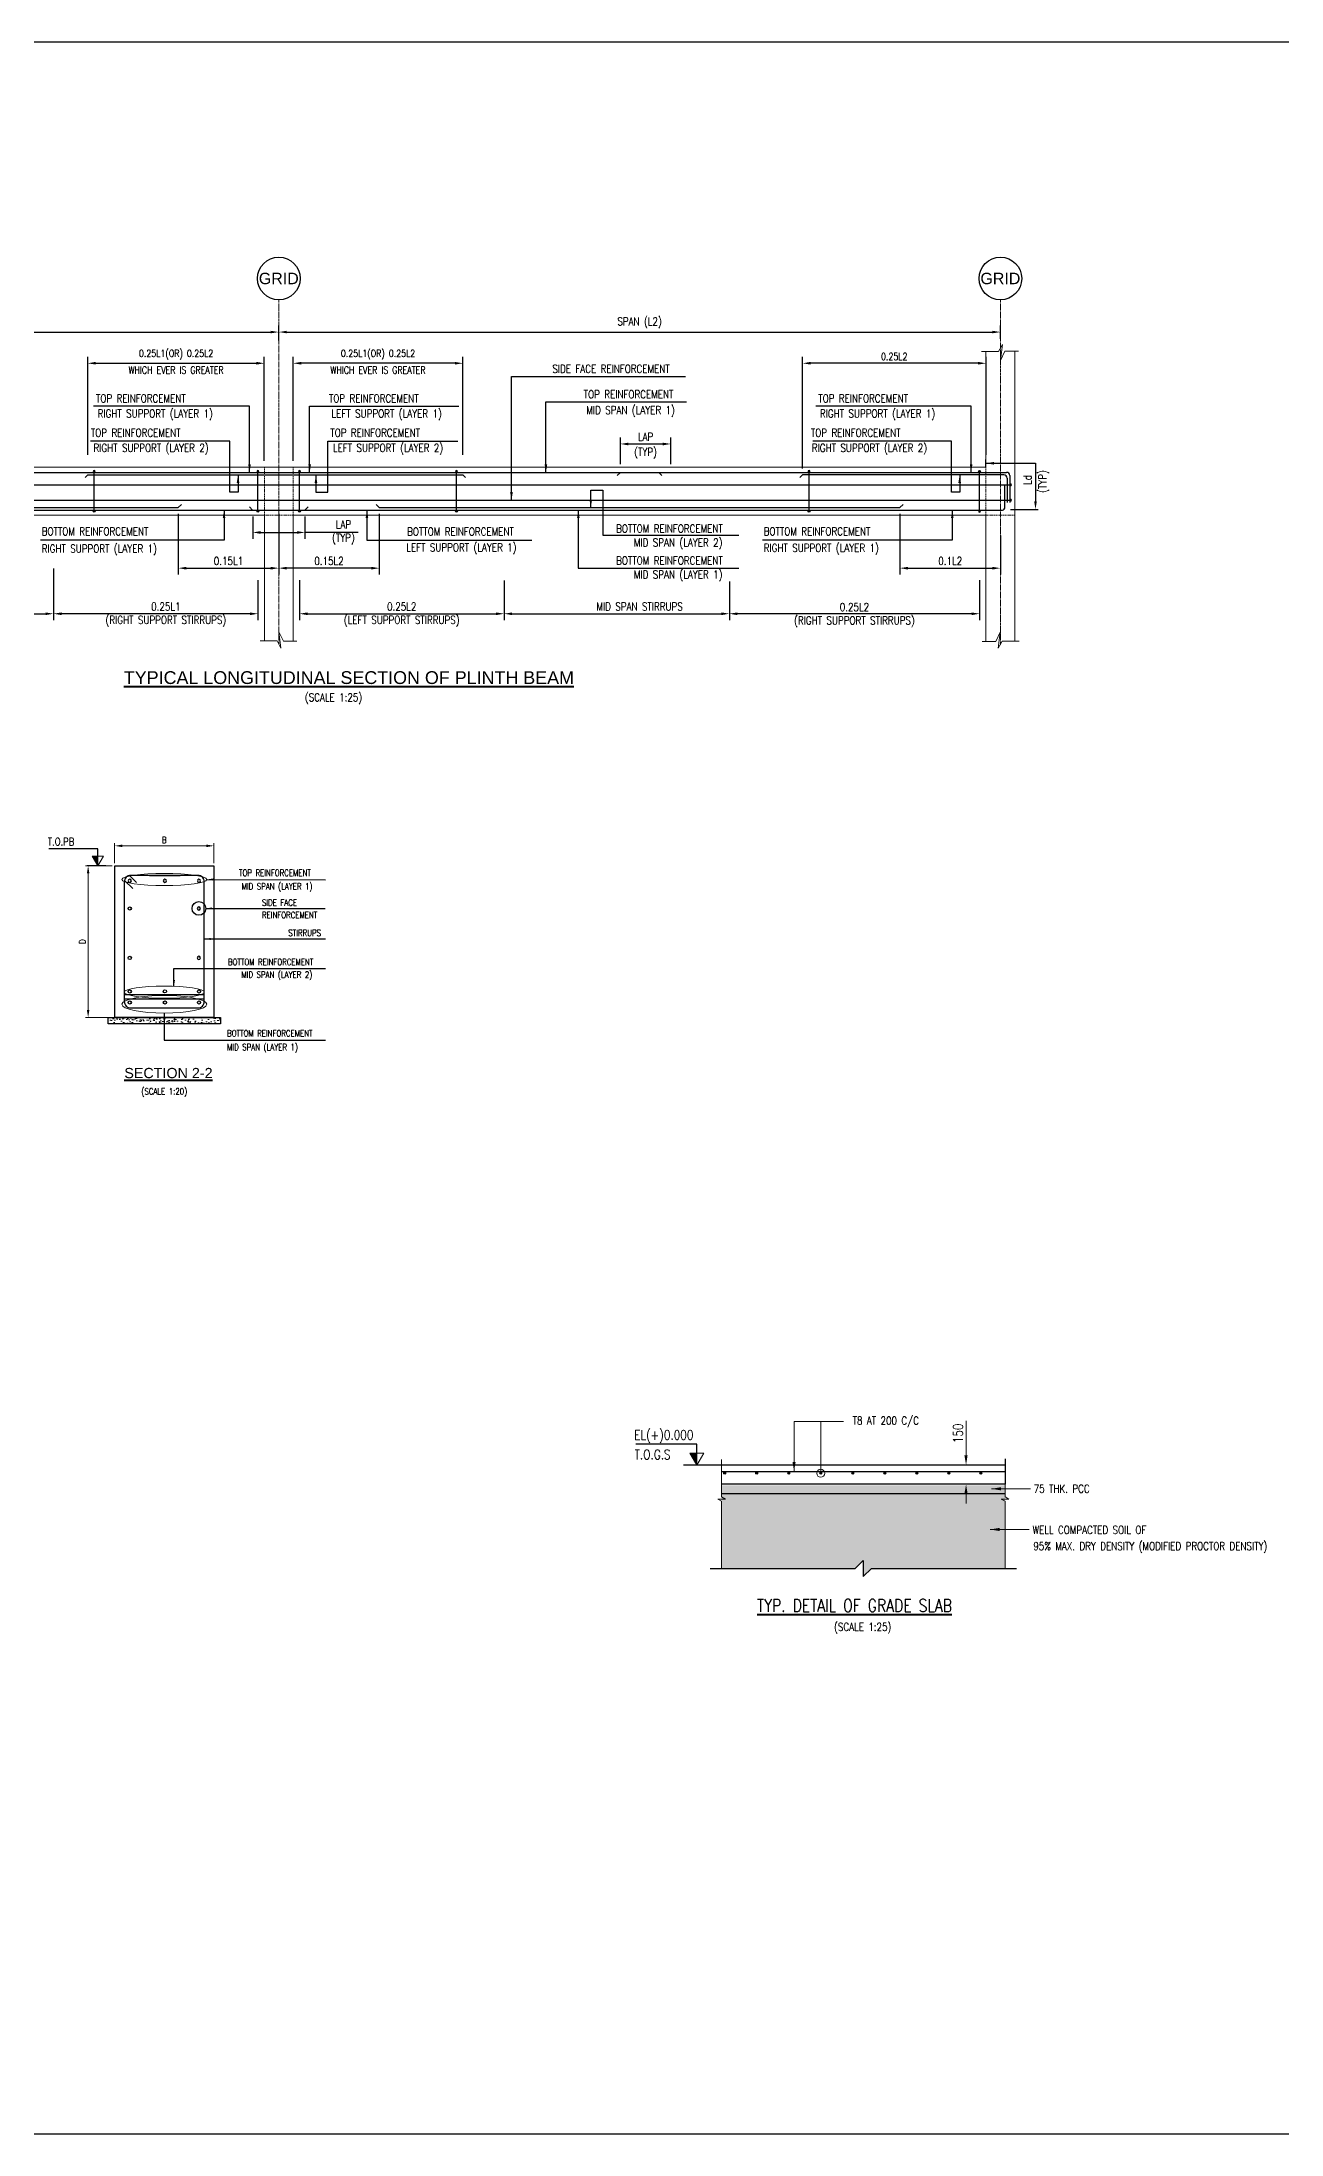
# Model space of a CAD drawing. Header units: millimetres. Extents: x -569190 to 711171, y 227905 to 729063.
# Drawn here: x 77985 to 87665, y 308772 to 325115 of the extents above; entities that cross this region are included whole.
import ezdxf
from ezdxf.enums import TextEntityAlignment as Align

# ---------------------------------------------------------------- set-up
doc = ezdxf.new("R2010")
doc.units = ezdxf.units.MM
doc.header["$LTSCALE"] = 15
doc.linetypes.add('CENTER', pattern=[2, 1.25, -0.25, 0.25, -0.25])
doc.linetypes.add('HIDDEN', pattern=[0.375, 0.25, -0.125])
for name, color, linetype in [('2C', 1, 'Continuous'), ('Beam', 1, 'Continuous'), ('HATCH', 8, 'Continuous'), ('S-ANNO-HATS', 252, 'Continuous'), ('S-ANNO-TEXT-T250', 3, 'Continuous'), ('S-REIN-CON4', 4, 'Continuous'), ('SS-ANNO-DIMS', 1, 'Continuous'), ('STSE-LSSL-LINE-CONT-N', 1, 'Continuous')]:
    doc.layers.add(name, color=color, linetype=linetype)
for name, color, linetype, lineweight in [('4C', 2, 'Continuous', 0), ('A_HATCH', 8, 'Continuous', 15), ('S-ANNO-LEAD', 1, 'Continuous', 20), ('S-Anno-Text', 3, 'Continuous', 30), ('S-ANNO-TEXT-T300', 3, 'Continuous', 30), ('S-ANNO-TEXT-T400', 4, 'Continuous', 40), ('S-Elev-04CL', 4, 'Continuous', 30), ('S-GRID', 8, 'CENTER', 9), ('S-GRID-DIMS-400', 1, 'Continuous', 9), ('S-PLAN-CON2', 1, 'Continuous', 20), ('S-SLAB-HID1', 8, 'HIDDEN', 9), ('S_DIM', 1, 'Continuous', 20), ('S_OUTER THIN LINES', 5, 'Continuous', 13), ('S_SOLID HATCH', 253, 'Continuous', 15)]:
    doc.layers.add(name, color=color, linetype=linetype, lineweight=lineweight)
doc.styles.add('ARIAL', font='arial.ttf')
doc.styles.add('Romans', font='romans.shx', dxfattribs={"width": 0.8})
doc.styles.add('ROMANS-TITLE', font='ROMANS.shx', dxfattribs={"width": 0.8})
doc.styles.add('T250-SCALE1', font='romans.shx', dxfattribs={"width": 0.8})
doc.dimstyles.new('Addhar_75', dxfattribs={"dimscale": 75, "dimtxt": 2.5, "dimasz": 3, "dimexe": 3, "dimexo": 3, "dimgap": 1, "dimtad": 1, "dimdec": 0, "dimzin": 1, "dimdsep": 46, "dimtxsty": 'Romans', "dimcen": -3, "dimdle": 1, "dimclrd": 8, "dimclre": 8, "dimclrt": 3, "dimadec": 0, "dimazin": 0, "dimtfac": 1, "dimtdec": 0, "dimtofl": 0, "dimtmove": 0, "dimatfit": 3, "dimfxl": 1, "dimtvp": 2, "dimtolj": 1, "dimtzin": 0, "dimarcsym": 0})
doc.dimstyles.new('LEADER-SCALE1', dxfattribs={"dimtxt": 3, "dimasz": 2, "dimexe": 1, "dimexo": 1, "dimgap": 1, "dimtad": 1, "dimdec": 0, "dimzin": 1, "dimdsep": 46, "dimtxsty": 'T250-SCALE1', "dimcen": -3, "dimdle": 1, "dimclrt": 3, "dimadec": 0, "dimazin": 0, "dimtfac": 1, "dimtdec": 0, "dimtofl": 0, "dimtmove": 0, "dimatfit": 3, "dimfxl": 1, "dimtvp": 2, "dimtolj": 1, "dimtzin": 0, "dimarcsym": 0})
doc.dimstyles.new('MRF_150', dxfattribs={"dimscale": 150, "dimtxt": 3, "dimasz": 3, "dimexe": 1, "dimexo": 1, "dimgap": 1, "dimtad": 1, "dimdec": 0, "dimzin": 1, "dimdsep": 46, "dimtxsty": 'Romans', "dimcen": -3, "dimdle": 1, "dimclrd": 256, "dimclre": 256, "dimclrt": 3, "dimadec": 0, "dimazin": 0, "dimtfac": 1, "dimtdec": 0, "dimtofl": 0, "dimtmove": 0, "dimatfit": 3, "dimfxl": 1, "dimtvp": 2, "dimtolj": 1, "dimtzin": 0, "dimlwd": -1, "dimlwe": -1, "dimarcsym": 0})
doc.dimstyles.new('MRF_50', dxfattribs={"dimscale": 50, "dimtxt": 3, "dimasz": 3, "dimexe": 1, "dimexo": 1, "dimgap": 1, "dimtad": 1, "dimdec": 0, "dimzin": 1, "dimdsep": 46, "dimtxsty": 'Romans', "dimcen": -3, "dimdle": 1, "dimclrd": 256, "dimclre": 256, "dimclrt": 3, "dimadec": 0, "dimazin": 0, "dimtfac": 1, "dimtdec": 0, "dimtofl": 0, "dimtmove": 0, "dimatfit": 3, "dimfxl": 1, "dimtvp": 2, "dimtolj": 1, "dimtzin": 0, "dimlwd": -1, "dimlwe": -1, "dimarcsym": 0})

# ---------------------------------------------------------------- blocks, each defined once
blk = doc.blocks.new('*D127')
at = {"layer": 'SS-ANNO-DIMS', "color": 1, "lineweight": -2, "transparency": 16777216}
for p, q in [((78344, 321889), (78344, 322654)), ((79723, 321842), (79723, 322654))]:
    blk.add_line(p, q, dxfattribs=at)
at = {"layer": 'SS-ANNO-DIMS', "lineweight": -2, "transparency": 16777216}
blk.add_line((78406, 322604), (79661, 322604), dxfattribs=at)
at = {"layer": 'SS-ANNO-DIMS', "transparency": 16777216}
for points in [[(78406, 322615), (78406, 322594), (78344, 322604)], [(79661, 322615), (79661, 322594), (79723, 322604)]]:
    blk.add_solid(points, dxfattribs=at)
at = {"layer": 'SS-ANNO-DIMS', "color": 3, "transparency": 16777216, "char_height": 62.5, "attachment_point": 5, "style": 'Romans'}
for s, insert in [('\\A1;{\\H0.9x;0.25L1(OR) 0.25L2', (79034, 322672)), ('\\A1;{\\H0.9x;WHICH EVER IS GREATER}}', (79034, 322551))]:
    blk.add_mtext(s, dxfattribs=dict(at, insert=insert))
blk = doc.blocks.new('A$C6B4B2352')
at = {"layer": 'S-ANNO-HATS'}
h = blk.add_hatch(color=6, dxfattribs=at)
h.dxf.hatch_style = 1
edge = h.paths.add_edge_path()
edge.add_arc((-7.5, 0), 7.5, 0, 360)
at = {"layer": 'S-REIN-CON4'}
blk.add_circle((-7.5, 0), 7.5, dxfattribs=at)
blk = doc.blocks.new('*D128')
at = {"layer": 'SS-ANNO-DIMS', "color": 1, "lineweight": -2, "transparency": 16777216}
for p, q in [((74557, 322781), (74557, 322898)), ((79836, 322793), (79836, 322898))]:
    blk.add_line(p, q, dxfattribs=at)
at = {"layer": 'SS-ANNO-DIMS', "lineweight": -2, "transparency": 16777216}
blk.add_line((74619, 322848), (79773, 322848), dxfattribs=at)
at = {"layer": 'SS-ANNO-DIMS', "transparency": 16777216}
for points in [[(74619, 322858), (74619, 322838), (74557, 322848)], [(79773, 322858), (79773, 322838), (79836, 322848)]]:
    blk.add_solid(points, dxfattribs=at)
at = {"layer": 'SS-ANNO-DIMS', "color": 3, "transparency": 16777216, "insert": (77196, 322921), "char_height": 62.5, "attachment_point": 5, "style": 'Romans'}
blk.add_mtext('\\A1;SPAN (L1)', dxfattribs=at)
blk = doc.blocks.new('*D129')
at = {"layer": 'SS-ANNO-DIMS', "color": 1, "lineweight": -2, "transparency": 16777216}
for p, q in [((79836, 322781), (79836, 322898)), ((85472, 322795), (85472, 322898))]:
    blk.add_line(p, q, dxfattribs=at)
at = {"layer": 'SS-ANNO-DIMS', "lineweight": -2, "transparency": 16777216}
blk.add_line((79898, 322848), (85410, 322848), dxfattribs=at)
at = {"layer": 'SS-ANNO-DIMS', "transparency": 16777216}
for points in [[(79898, 322858), (79898, 322838), (79836, 322848)], [(85410, 322858), (85410, 322838), (85472, 322848)]]:
    blk.add_solid(points, dxfattribs=at)
at = {"layer": 'SS-ANNO-DIMS', "color": 3, "transparency": 16777216, "insert": (82654, 322921), "char_height": 62.5, "attachment_point": 5, "style": 'Romans'}
blk.add_mtext('\\A1;SPAN (L2)', dxfattribs=at)
blk = doc.blocks.new('*D130')
at = {"layer": 'SS-ANNO-DIMS', "color": 1, "lineweight": -2, "transparency": 16777216}
for p, q in [((79948, 321842), (79948, 322654)), ((81273, 321889), (81273, 322654))]:
    blk.add_line(p, q, dxfattribs=at)
at = {"layer": 'SS-ANNO-DIMS', "lineweight": -2, "transparency": 16777216}
blk.add_line((81211, 322604), (80011, 322604), dxfattribs=at)
at = {"layer": 'SS-ANNO-DIMS', "transparency": 16777216}
for points in [[(80011, 322615), (80011, 322594), (79948, 322604)], [(81211, 322615), (81211, 322594), (81273, 322604)]]:
    blk.add_solid(points, dxfattribs=at)
at = {"layer": 'SS-ANNO-DIMS', "color": 3, "transparency": 16777216, "char_height": 62.5, "attachment_point": 5, "style": 'Romans'}
for s, insert in [('\\A1;{\\H0.9x;0.25L1(OR) 0.25L2', (80611, 322672)), ('\\A1;{\\H0.9x;WHICH EVER IS GREATER}}', (80611, 322551))]:
    blk.add_mtext(s, dxfattribs=dict(at, insert=insert))
blk = doc.blocks.new('*D131')
at = {"layer": 'SS-ANNO-DIMS', "color": 1, "lineweight": -2, "transparency": 16777216}
for p, q in [((82504, 321817), (82504, 322024)), ((82898, 321817), (82898, 322024))]:
    blk.add_line(p, q, dxfattribs=at)
at = {"layer": 'SS-ANNO-DIMS', "lineweight": -2, "transparency": 16777216}
blk.add_line((82567, 321974), (82835, 321974), dxfattribs=at)
at = {"layer": 'SS-ANNO-DIMS', "transparency": 16777216}
for points in [[(82567, 321984), (82567, 321963), (82504, 321974)], [(82835, 321984), (82835, 321963), (82898, 321974)]]:
    blk.add_solid(points, dxfattribs=at)
at = {"layer": 'SS-ANNO-DIMS', "color": 3, "transparency": 16777216, "char_height": 62.5, "attachment_point": 5, "style": 'Romans'}
for s, insert in [('\\A1;(TYP)', (82701, 321901)), ('\\A1;LAP', (82701, 322030))]:
    blk.add_mtext(s, dxfattribs=dict(at, insert=insert))
blk = doc.blocks.new('*D132')
at = {"layer": 'SS-ANNO-DIMS', "color": 1, "lineweight": -2, "transparency": 16777216}
for p, q in [((83927, 321782), (83927, 322654)), ((85360, 321889), (85360, 322654))]:
    blk.add_line(p, q, dxfattribs=at)
at = {"layer": 'SS-ANNO-DIMS', "lineweight": -2, "transparency": 16777216}
blk.add_line((85297, 322604), (83990, 322604), dxfattribs=at)
at = {"layer": 'SS-ANNO-DIMS', "transparency": 16777216}
for points in [[(83990, 322615), (83990, 322594), (83927, 322604)], [(85297, 322615), (85297, 322594), (85360, 322604)]]:
    blk.add_solid(points, dxfattribs=at)
at = {"layer": 'SS-ANNO-DIMS', "color": 3, "transparency": 16777216, "char_height": 62.5, "attachment_point": 5, "style": 'Romans'}
for s, insert in [('\\A1;{\\H0.9x;0.25L2', (84643, 322657)), ('\\A1;}', (84643, 322548))]:
    blk.add_mtext(s, dxfattribs=dict(at, insert=insert))
blk = doc.blocks.new('*D133')
at = {"layer": 'SS-ANNO-DIMS', "color": 1, "lineweight": -2, "transparency": 16777216}
for p, q in [((79051, 321427), (79051, 320954)), ((79836, 321427), (79836, 320954))]:
    blk.add_line(p, q, dxfattribs=at)
at = {"layer": 'SS-ANNO-DIMS', "lineweight": -2, "transparency": 16777216}
blk.add_line((79113, 321004), (79773, 321004), dxfattribs=at)
at = {"layer": 'SS-ANNO-DIMS', "transparency": 16777216}
for points in [[(79113, 321014), (79113, 320993), (79051, 321004)], [(79773, 321014), (79773, 320993), (79836, 321004)]]:
    blk.add_solid(points, dxfattribs=at)
at = {"layer": 'SS-ANNO-DIMS', "color": 3, "transparency": 16777216, "insert": (79443, 321060), "char_height": 62.5, "attachment_point": 5, "style": 'Romans'}
blk.add_mtext('\\A1;0.15L1', dxfattribs=at)
blk = doc.blocks.new('*D134')
at = {"layer": 'SS-ANNO-DIMS', "color": 1, "lineweight": -2, "transparency": 16777216}
for p, q in [((79836, 321427), (79836, 320954)), ((80621, 321427), (80621, 320954))]:
    blk.add_line(p, q, dxfattribs=at)
at = {"layer": 'SS-ANNO-DIMS', "lineweight": -2, "transparency": 16777216}
blk.add_line((80558, 321004), (79898, 321004), dxfattribs=at)
at = {"layer": 'SS-ANNO-DIMS', "transparency": 16777216}
for points in [[(79898, 321014), (79898, 320993), (79836, 321004)], [(80558, 321014), (80558, 320993), (80621, 321004)]]:
    blk.add_solid(points, dxfattribs=at)
at = {"layer": 'SS-ANNO-DIMS', "color": 3, "transparency": 16777216, "insert": (80228, 321060), "char_height": 62.5, "attachment_point": 5, "style": 'Romans'}
blk.add_mtext('\\A1;0.15L2', dxfattribs=at)
blk = doc.blocks.new('*D135')
at = {"layer": 'SS-ANNO-DIMS', "color": 1, "lineweight": -2, "transparency": 16777216}
for p, q in [((84687, 321427), (84687, 320954)), ((85472, 321259), (85472, 320954))]:
    blk.add_line(p, q, dxfattribs=at)
at = {"layer": 'SS-ANNO-DIMS', "lineweight": -2, "transparency": 16777216}
blk.add_line((84750, 321004), (85410, 321004), dxfattribs=at)
at = {"layer": 'SS-ANNO-DIMS', "transparency": 16777216}
for points in [[(84750, 321014), (84750, 320993), (84687, 321004)], [(85410, 321014), (85410, 320993), (85472, 321004)]]:
    blk.add_solid(points, dxfattribs=at)
at = {"layer": 'SS-ANNO-DIMS', "color": 3, "transparency": 16777216, "insert": (85080, 321060), "char_height": 62.5, "attachment_point": 5, "style": 'Romans'}
blk.add_mtext('\\A1;0.1L2', dxfattribs=at)
blk = doc.blocks.new('*D136')
at = {"layer": 'SS-ANNO-DIMS', "color": 1, "lineweight": -2, "transparency": 16777216}
for p, q in [((79632, 321407), (79632, 321233)), ((80040, 321407), (80040, 321233))]:
    blk.add_line(p, q, dxfattribs=at)
at = {"layer": 'SS-ANNO-DIMS', "lineweight": -2, "transparency": 16777216}
for p, q in [((79694, 321283), (79978, 321283)), ((80456, 321283), (80040, 321283))]:
    blk.add_line(p, q, dxfattribs=at)
at = {"layer": 'SS-ANNO-DIMS', "transparency": 16777216}
for points in [[(79694, 321293), (79694, 321272), (79632, 321283)], [(79978, 321293), (79978, 321272), (80040, 321283)]]:
    blk.add_solid(points, dxfattribs=at)
at = {"layer": 'SS-ANNO-DIMS', "color": 3, "transparency": 16777216, "insert": (80341, 321283), "char_height": 62.5, "attachment_point": 5, "style": 'Romans'}
blk.add_mtext('\\A1;LAP\\P(TYP)', dxfattribs=at)
blk = doc.blocks.new('*D138')
at = {"layer": 'SS-ANNO-DIMS', "color": 1, "lineweight": -2, "transparency": 16777216}
for p, q in [((78076, 321000), (78076, 320598)), ((76316, 320909), (76316, 320598))]:
    blk.add_line(p, q, dxfattribs=at)
at = {"layer": 'SS-ANNO-DIMS', "lineweight": -2, "transparency": 16777216}
blk.add_line((76379, 320648), (78014, 320648), dxfattribs=at)
at = {"layer": 'SS-ANNO-DIMS', "transparency": 16777216}
for points in [[(76379, 320658), (76379, 320637), (76316, 320648)], [(78014, 320658), (78014, 320637), (78076, 320648)]]:
    blk.add_solid(points, dxfattribs=at)
at = {"layer": 'SS-ANNO-DIMS', "color": 3, "transparency": 16777216, "insert": (77196, 320704), "char_height": 62.5, "attachment_point": 5, "style": 'Romans'}
blk.add_mtext('\\A1;MID SPAN STIRRUPS', dxfattribs=at)
blk = doc.blocks.new('*D139')
at = {"layer": 'SS-ANNO-DIMS', "color": 1, "lineweight": -2, "transparency": 16777216}
for p, q in [((78076, 321000), (78076, 320598)), ((79673, 320909), (79673, 320598))]:
    blk.add_line(p, q, dxfattribs=at)
at = {"layer": 'SS-ANNO-DIMS', "lineweight": -2, "transparency": 16777216}
blk.add_line((79611, 320648), (78139, 320648), dxfattribs=at)
at = {"layer": 'SS-ANNO-DIMS', "transparency": 16777216}
for points in [[(78139, 320658), (78139, 320637), (78076, 320648)], [(79611, 320658), (79611, 320637), (79673, 320648)]]:
    blk.add_solid(points, dxfattribs=at)
at = {"layer": 'SS-ANNO-DIMS', "color": 3, "transparency": 16777216, "insert": (78954, 320641), "char_height": 62.5, "attachment_point": 5, "style": 'Romans'}
blk.add_mtext('\\A1;0.25L1 \\P(RIGHT SUPPORT STIRRUPS)', dxfattribs=at)
blk = doc.blocks.new('*D140')
at = {"layer": 'SS-ANNO-DIMS', "color": 1, "lineweight": -2, "transparency": 16777216}
for p, q in [((79998, 320909), (79998, 320598)), ((81596, 320891), (81596, 320598))]:
    blk.add_line(p, q, dxfattribs=at)
at = {"layer": 'SS-ANNO-DIMS', "lineweight": -2, "transparency": 16777216}
blk.add_line((80061, 320648), (81533, 320648), dxfattribs=at)
at = {"layer": 'SS-ANNO-DIMS', "transparency": 16777216}
for points in [[(80061, 320658), (80061, 320637), (79998, 320648)], [(81533, 320658), (81533, 320637), (81596, 320648)]]:
    blk.add_solid(points, dxfattribs=at)
at = {"layer": 'SS-ANNO-DIMS', "color": 3, "transparency": 16777216, "insert": (80796, 320641), "char_height": 62.5, "attachment_point": 5, "style": 'Romans'}
blk.add_mtext('\\A1;0.25L2 \\P(LEFT SUPPORT STIRRUPS)', dxfattribs=at)
blk = doc.blocks.new('*D141')
at = {"layer": 'SS-ANNO-DIMS', "color": 1, "lineweight": -2, "transparency": 16777216}
for p, q in [((81596, 320907), (81596, 320598)), ((83355, 320899), (83355, 320598))]:
    blk.add_line(p, q, dxfattribs=at)
at = {"layer": 'SS-ANNO-DIMS', "lineweight": -2, "transparency": 16777216}
blk.add_line((81658, 320648), (83293, 320648), dxfattribs=at)
at = {"layer": 'SS-ANNO-DIMS', "transparency": 16777216}
for points in [[(81658, 320658), (81658, 320637), (81596, 320648)], [(83293, 320658), (83293, 320637), (83355, 320648)]]:
    blk.add_solid(points, dxfattribs=at)
at = {"layer": 'SS-ANNO-DIMS', "color": 3, "transparency": 16777216, "insert": (82654, 320704), "char_height": 62.5, "attachment_point": 5, "style": 'Romans'}
blk.add_mtext('\\A1;MID SPAN STIRRUPS', dxfattribs=at)
blk = doc.blocks.new('*D142')
at = {"layer": 'SS-ANNO-DIMS', "color": 1, "lineweight": -2, "transparency": 16777216}
for p, q in [((83355, 320889), (83355, 320598)), ((85310, 320909), (85310, 320598))]:
    blk.add_line(p, q, dxfattribs=at)
at = {"layer": 'SS-ANNO-DIMS', "lineweight": -2, "transparency": 16777216}
blk.add_line((85247, 320648), (83418, 320648), dxfattribs=at)
at = {"layer": 'SS-ANNO-DIMS', "transparency": 16777216}
for points in [[(83418, 320658), (83418, 320637), (83355, 320648)], [(85247, 320658), (85247, 320637), (85310, 320648)]]:
    blk.add_solid(points, dxfattribs=at)
at = {"layer": 'SS-ANNO-DIMS', "color": 3, "transparency": 16777216, "insert": (84332, 320637), "char_height": 62.5, "attachment_point": 5, "style": 'Romans'}
blk.add_mtext('\\A1;0.25L2 \\P(RIGHT SUPPORT STIRRUPS)', dxfattribs=at)
blk = doc.blocks.new('*D146')
at = {"layer": 'S_DIM', "transparency": 16777216}
for p, q in [((78534, 318679), (78327, 318679)), ((78347, 318619), (78347, 317554)), ((78534, 317494), (78327, 317494))]:
    blk.add_line(p, q, dxfattribs=at)
for points in [[(78337, 318619), (78357, 318619), (78347, 318679)], [(78337, 317554), (78357, 317554), (78347, 317494)]]:
    blk.add_solid(points, dxfattribs=at)
at = {"layer": 'S_DIM', "color": 3, "transparency": 16777216, "insert": (78302, 318087), "char_height": 50, "attachment_point": 5, "rotation": 90, "style": 'Romans'}
blk.add_mtext('\\A1;D', dxfattribs=at)
blk = doc.blocks.new('*D147')
at = {"layer": 'S_DIM', "transparency": 16777216}
for p, q in [((78554, 318699), (78554, 318855)), ((79329, 318699), (79329, 318855)), ((78614, 318835), (79269, 318835))]:
    blk.add_line(p, q, dxfattribs=at)
for points in [[(78614, 318845), (78614, 318825), (78554, 318835)], [(79269, 318845), (79269, 318825), (79329, 318835)]]:
    blk.add_solid(points, dxfattribs=at)
at = {"layer": 'S_DIM', "color": 3, "transparency": 16777216, "insert": (78942, 318880), "char_height": 50, "attachment_point": 5, "style": 'Romans'}
blk.add_mtext('\\A1;B', dxfattribs=at)
blk = doc.blocks.new('el1')
at = {"color": 1}
for p, q in [((0, 0), (0, 132)), ((0, 132), (381, 132))]:
    blk.add_line(p, q, dxfattribs=at)
at = {"layer": '2C'}
blk.add_line((-62, 0), (82, 0), dxfattribs=at)
at = {"layer": '4C'}
for p, q in [((0, 0), (-44, 76)), ((-44, 76), (44, 76)), ((0, 0), (44, 76))]:
    blk.add_line(p, q, dxfattribs=at)
at = {"layer": '4C', "ltscale": 0.8}
blk.add_solid([(0, 0), (0, 76), (44, 76)], dxfattribs=at)
blk = doc.blocks.new('*D190')
at = {"layer": 'S_DIM', "transparency": 16777216}
for p, q in [((85204, 314074), (85204, 314344)), ((85483, 313999), (85179, 313999)), ((85483, 313848), (85179, 313848)), ((85204, 313773), (85204, 313698))]:
    blk.add_line(p, q, dxfattribs=at)
for points in [[(85191, 314074), (85216, 314074), (85204, 313999)], [(85191, 313773), (85216, 313773), (85204, 313848)]]:
    blk.add_solid(points, dxfattribs=at)
at = {"layer": 'S_DIM', "color": 3, "transparency": 16777216, "insert": (85141, 314246), "char_height": 75, "attachment_point": 5, "rotation": 90, "style": 'Romans'}
blk.add_mtext('\\A1;150', dxfattribs=at)

msp = doc.modelspace()

# ---------------------------------------------------------------- hatches: boundary and pattern name
at = {"layer": 'A_HATCH'}
h = msp.add_hatch(dxfattribs=at)
h.set_pattern_fill('AR-SAND', color=256, scale=25, style=0)
h.set_pattern_definition([(37.5, (34760.41, 508254.29), (-1.574834, 48.170594), [0, -38, 0, -42.5, 0, -40.625]), (7.5, (34760.41, 508254.29), (44.244418, 70.553652), [0, -20.5, 0, -34.25, 0, -13.125]), (327.5, (34729.66, 508254.29), (77.8535465, 0.141476), [0, -12.5, 0, -45, 0, -58.75]), (317.5, (34729.66, 508254.29), (75.153165, 21.94189), [0, -6.25, 0, -29.5, 0, -33.75])])
h.paths.add_polyline_path([(84464.8, 313190.3), (85508.4, 313190.3), (85508.4, 313773.1), (83294.2, 313773.1), (83294.2, 313190.3), (84337.8, 313190.3), (84401.3, 313253.8), (84401.3, 313126.8)])
at = {"layer": 'HATCH', "ltscale": 500}
for points in [[(83326, 313934.2, -1), (83311, 313934.2, -1)], [(83576, 313934.2, -1), (83561, 313934.2, -1)], [(83826, 313934.2, -1), (83811, 313934.2, -1)], [(84076, 313934.2, -1), (84061, 313934.2, -1)], [(84326, 313934.2, -1), (84311, 313934.2, -1)], [(84576, 313934.2, -1), (84561, 313934.2, -1)], [(84826, 313934.2, -1), (84811, 313934.2, -1)], [(85076, 313934.2, -1), (85061, 313934.2, -1)], [(85326, 313934.2, -1), (85311, 313934.2, -1)]]:
    msp.add_hatch(color=256, dxfattribs=at).paths.add_polyline_path(points)
at = {"layer": 'S_OUTER THIN LINES'}
h = msp.add_hatch(dxfattribs=at)
h.set_pattern_fill('AR-CONC', color=256, scale=10)
h.set_pattern_definition([(50, (-511444.145, 233898.01), (71.726018, -6.2752135), [7.5, -82.5]), (355, (-511444.145, 233898.01), (-13.875133, 75.219213), [6, -66]), (100.4514, (-511438.17, 233897.486), (57.850938, 68.943954), [6.374019, -70.114211]), (46.1842, (-511444.145, 233918.01), (106.724105, -16.551901), [11.25, -123.75]), (96.6356, (-511435.25, 233916.63), (93.46627, 97.411787), [9.561029, -105.1713]), (351.1842, (-511444.14, 233918.01), (93.466195, 97.41186), [9, -99]), (21, (-511434.145, 233913.01), (59.690705, -40.261889), [7.5, -82.5]), (326, (-511434.145, 233913.01), (24.331533, 72.5150045), [6, -66]), (71.4514, (-511429.17, 233909.654), (84.022263, 32.25305), [6.374019, -70.114211]), (37.5, (-511444.145, 233898.01), (1.2159855, 33.2893854), [0, -65.2, 0, -67, 0, -66.25]), (7.5, (-511444.145, 233898.01), (26.3069537, 39.4411712), [0, -38.2, 0, -63.7, 0, -25.25]), (327.5, (-511466.445, 233898.01), (53.3822436, -2.2554872), [0, -25, 0, -78, 0, -103.5]), (317.5, (-511476.445, 233898.01), (58.318617, 10.0104982), [0, -32.5, 0, -51.8, 0, -73.5])])
h.paths.add_polyline_path([(79379.4, 317494), (78504.4, 317494), (78504.4, 317444), (79379.4, 317444)])
at = {"layer": 'S_SOLID HATCH'}
h = msp.add_hatch(dxfattribs=at)
h.set_pattern_fill('AR-CONC', color=256, scale=0.5)
h.set_pattern_definition([(50, (-373454.604, 232479.47), (91.092334, -7.969543), [9.525, -104.775]), (355, (-373454.6, 232479.47), (-17.62171, 95.528423), [7.62, -83.820292]), (100.451445, (-373447.01, 232478.81), (73.470624, 87.558876), [8.095004, -89.045122]), (46.1842, (-373454.6, 232504.87), (135.53952, -21.021164), [14.2875, -157.1625]), (96.635558, (-373443.31, 232503.12), (118.702067, 123.713062), [12.14251, -133.567804]), (351.18415, (-373454.6, 232504.87), (118.702067, 123.713062), [11.429984, -125.729866]), (21, (-373441.904, 232498.52), (75.807196, -51.132599), [9.525, -104.775]), (326, (-373441.9, 232498.52), (30.901014, 92.093983), [7.62, -83.82]), (71.451445, (-373435.59, 232494.26), (106.70821, 40.961384), [8.095004, -89.044969]), (37.5, (-373454.604, 232479.47), (1.5443016, 42.2775194), [0, -82.804, 0, -85.09, 0, -84.1375]), (7.5, (-373454.604, 232479.47), (33.4098313, 50.0902874), [0, -48.514, 0, -80.899, 0, -32.0675]), (327.5, (-373482.925, 232479.47), (67.7952976, -2.864372), [0, -31.75, 0, -99.06, 0, -131.445]), (317.5, (-373495.625, 232479.47), (74.064591, 12.7132455), [0, -41.275, 0, -65.786, 0, -93.345])])
h.paths.add_polyline_path([(85508.4, 313773.1), (85508.4, 313840.3), (83294.2, 313840.3), (83294.2, 313773.1)])

# ---------------------------------------------------------------- linework, layer by layer
msp.add_lwpolyline([(69087, 325114.8), (97128.5, 325114.8), (97128.5, 308772.2), (69087, 308772.2)], close=True)
at = {"color": 1}
for centre in [(79835.9, 323266.5), (85472, 323266.5)]:
    msp.add_circle(centre, 166.5, dxfattribs=at)
at = {"layer": '2C'}
for points in [[(78554.4, 318679.3), (79329.4, 318679.3), (79329.4, 317494), (78554.4, 317494)], [(78504.4, 317494), (79379.4, 317494), (79379.4, 317444), (78504.4, 317444)]]:
    msp.add_lwpolyline(points, close=True, dxfattribs=at)
msp.add_circle((79212.2, 318345.8), 53.4, dxfattribs=at)
at = {"layer": 'Beam', "color": 8}
msp.add_line((85508.4, 314046.6), (85508.4, 313848.1), dxfattribs=at)
at = {"layer": 'Beam'}
for points in [[(85508.4, 313998.5), (83294.2, 313998.5)], [(85508.4, 313848.1), (83294.2, 313848.1)], [(85508.4, 313773.1), (83294.2, 313773.1)]]:
    msp.add_lwpolyline(points, dxfattribs=at)
at = {"layer": 'Beam', "color": 8}
msp.add_lwpolyline([(83204.4, 313190.3), (84337.8, 313190.3), (84401.3, 313253.8), (84401.3, 313126.8), (84464.8, 313190.3), (85598.2, 313190.3)], dxfattribs=at)
at = {"layer": 'S-Elev-04CL', "ltscale": 500}
msp.add_line((83294.2, 313948.5), (85508.4, 313948.5), dxfattribs=at)
for centre in [(83318.5, 313934.2), (83568.5, 313934.2), (83818.5, 313934.2), (84068.5, 313934.2), (84318.5, 313934.2), (84568.5, 313934.2), (84818.5, 313934.2), (85068.5, 313934.2), (85318.5, 313934.2)]:
    msp.add_circle(centre, 7.5, dxfattribs=at)
at = {"layer": 'S-GRID', "linetype": 'CENTER'}
for p, q in [((79835.9, 320410.2), (79835.9, 323100.1)), ((85472, 320408.3), (85472, 323100.1))]:
    msp.add_line(p, q, dxfattribs=at)
at = {"layer": 'S-GRID-DIMS-400', "color": 8, "extrusion": (0, 0, -1)}
for centre, major_axis, ratio in [((78941.7, 318571.7), (-331.7, 0), 0.1434875), ((78941.7, 317691.7), (311.3, 0), 0.1528484), ((78941.7, 317597.1), (-331.7, 0), 0.2082605)]:
    msp.add_ellipse(centre, major_axis=major_axis, ratio=ratio, dxfattribs=at)
at = {"layer": 'S-PLAN-CON2'}
for p, q in [((85325.7, 322695.8), (85458.1, 322695.8)), ((85359.5, 322699.6), (85359.5, 321792.2)), ((85458.1, 322695.8), (85488.8, 322751.3)), ((85488.8, 322751.3), (85473.5, 322624.9)), ((85473.5, 322624.9), (85508, 322697.7)), ((85508, 322697.7), (85613.6, 322697.7)), ((85584.5, 322697.7), (85584.5, 320431.5)), ((74669.3, 321792.2), (79948.4, 321792.2)), ((79948.4, 321792.2), (85359.5, 321792.2)), ((74669.3, 321417.2), (79723.4, 321417.2)), ((79723.4, 321417.2), (79723.4, 320433.4)), ((79948.4, 321417.2), (85359.5, 321417.2)), ((79948.4, 321417.2), (79948.4, 320433.4)), ((85359.5, 321417.2), (85359.5, 320431.5)), ((79837.4, 320506.2), (79871.9, 320433.4)), ((79852.7, 320379.8), (79837.4, 320506.2)), ((85470.5, 320504.3), (85436, 320431.5)), ((85455.2, 320377.9), (85470.5, 320504.3)), ((79689.6, 320435.4), (79822, 320435.4)), ((79822, 320435.4), (79852.7, 320379.8)), ((79871.9, 320433.4), (79977.5, 320433.4)), ((85436, 320431.5), (85330.4, 320431.5)), ((85485.9, 320433.4), (85455.2, 320377.9)), ((85618.3, 320433.4), (85485.9, 320433.4))]:
    msp.add_line(p, q, dxfattribs=at)
at = {"layer": 'S-PLAN-CON2', "linetype": 'Continuous'}
for points in [[(83294.2, 313190.3), (83294.2, 313715.7), (83264.2, 313733), (83324.2, 313733), (83294.2, 313750.3), (83294.2, 314040.5)], [(85508.4, 313190.3), (85508.4, 313715.7), (85478.4, 313733), (85538.4, 313733), (85508.4, 313750.3), (85508.4, 314040.5)]]:
    msp.add_lwpolyline(points, dxfattribs=at)
at = {"layer": 'S-REIN-CON4'}
for p, q in [((74484.3, 321655.1), (85544.5, 321655.1)), ((74509.3, 321752.2), (85519.5, 321752.2)), ((78322.6, 321711.1), (78343.6, 321732.2)), ((78343.6, 321732.2), (81273.4, 321732.2)), ((78393.6, 321447.2), (78393.6, 321762.2)), ((79673.4, 321447.2), (79673.4, 321762.2)), ((79998.4, 321447.2), (79998.4, 321762.2)), ((81223.4, 321447.2), (81223.4, 321762.2)), ((81294.4, 321711.1), (81273.4, 321732.2)), ((82479.5, 321727.2), (82504.5, 321752.2)), ((82828.4, 321727.2), (82803.4, 321752.2)), ((83906.2, 321711.1), (83927.2, 321732.2)), ((85499.8, 321732.2), (83927.2, 321732.2)), ((83977.2, 321447.2), (83977.2, 321762.2)), ((85309.5, 321447.2), (85309.5, 321762.2)), ((85506.3, 321482.2), (85506.3, 321657.2)), ((85524.8, 321707.2), (85524.8, 321517.7)), ((85544.5, 321727.2), (85544.5, 321517.7)), ((74484.3, 321535.1), (85544.5, 321535.1)), ((75156.8, 321477.2), (79050.9, 321477.2)), ((79050.9, 321477.2), (79075.9, 321502.2)), ((79606.5, 321482.2), (79631.5, 321457.2)), ((80065.2, 321482.2), (80040.2, 321457.2)), ((80620.9, 321477.2), (80595.9, 321502.2)), ((80620.9, 321477.2), (84687, 321477.2)), ((84687, 321477.2), (84712, 321502.2)), ((74549.3, 321457.2), (85487.2, 321457.2)), ((78634.7, 318560.8), (78695.1, 318500.7)), ((78674.5, 318597.6), (78724.6, 318547.8)), ((78826.9, 318604.3), (79065.4, 318604.3)), ((79254.4, 317671.5), (78629.4, 317671.5)), ((79254.4, 317637.2), (78629.4, 317637.2)), ((78826.9, 317569), (79065.4, 317569))]:
    msp.add_line(p, q, dxfattribs=at)
for points in [[(78679.4, 318604.3, 0.4142136), (78629.4, 318554.3), (78629.4, 317619, 0.4142136), (78679.4, 317569), (79204.4, 317569, 0.4142136), (79254.4, 317619), (79254.4, 318554.3, 0.4142136), (79204.4, 318604.3)], [(78659.5, 318561.8, 1), (78684.5, 318561.8, 1)], [(78933.9, 318561.8, 1), (78958.9, 318561.8, 1)], [(79199.9, 318561.8, 1), (79224.9, 318561.8, 1)], [(78659.5, 318345.5, -1), (78684.5, 318345.5, -1)], [(78659.5, 318345.5, -1), (78684.5, 318345.5, -1)], [(79224.2, 318345.5, 1), (79199.2, 318345.5, 1)], [(79224.2, 318345.5, 1), (79199.2, 318345.5, 1)], [(78659.5, 317959.5, -1), (78684.5, 317959.5, -1)], [(78659.5, 317959.5, -1), (78684.5, 317959.5, -1)], [(79224.2, 317959.5, 1), (79199.2, 317959.5, 1)], [(79224.2, 317959.5, 1), (79199.2, 317959.5, 1)], [(78659.5, 317697.3, -1), (78684.5, 317697.3, -1)], [(78933.9, 317698.1, -1), (78958.9, 317698.1, -1)], [(79199.9, 317697.3, -1), (79224.9, 317697.3, -1)], [(78659.5, 317611.5, -1), (78684.5, 317611.5, -1)], [(78933.9, 317611.5, -1), (78958.9, 317611.5, -1)], [(79199.9, 317611.5, -1), (79224.9, 317611.5, -1)]]:
    msp.add_lwpolyline(points, format="xyb", close=True, dxfattribs=at)
for centre, radius, start, end in [((85499.8, 321707.2), 25, 0, 90), ((85519.5, 321727.2), 25, 0, 90), ((85486.2, 321477.7), 20.6, 272.68753, 12.50305)]:
    msp.add_arc(centre, radius, start, end, dxfattribs=at)
at = {"layer": 'S-SLAB-HID1', "ltscale": 2.5}
for p, q in [((79723.4, 321792.2), (79723.4, 321417.2)), ((79948.4, 321792.2), (79948.4, 321417.2)), ((85359.5, 321792.2), (85359.5, 321417.2)), ((79723.4, 321417.2), (79948.4, 321417.2)), ((85584.5, 321417.2), (85359.5, 321417.2))]:
    msp.add_line(p, q, dxfattribs=at)
at = {"layer": 'SS-ANNO-DIMS', "color": 1}
for p, q in [((85359.5, 321792.8), (85359.5, 321853.4)), ((85550.2, 321463.1), (85766.2, 321463.1))]:
    msp.add_line(p, q, dxfattribs=at)
at = {"layer": 'SS-ANNO-DIMS'}
for p, q in [((85359.5, 321823.1), (85746.2, 321823.1)), ((85746.2, 321823.1), (85746.2, 321525.6))]:
    msp.add_line(p, q, dxfattribs=at)
for points in [[(85422, 321833.5), (85422, 321812.7), (85359.5, 321823.1)], [(85756.7, 321525.6), (85735.8, 321525.6), (85746.2, 321463.1)]]:
    msp.add_solid(points, dxfattribs=at)
at = {"layer": 'STSE-LSSL-LINE-CONT-N'}
msp.add_line((83294.2, 313996.5), (83073.7, 313996.5), dxfattribs=at)

# ---------------------------------------------------------------- block references
at = {"xscale": -1}
msp.add_blockref('el1', (78421.8, 318679.3), dxfattribs=at)
at = {"xscale": -1.25, "yscale": 1.25, "zscale": 1.25}
msp.add_blockref('el1', (83100.5, 313996.5), dxfattribs=at)
at = {"layer": 'S-REIN-CON4', "xscale": -1}
for p, rotation in [((78393.6, 321752.2), 90), ((79673.4, 321752.2), 90), ((79998.4, 321752.2), 90), ((81223.4, 321752.2), 90), ((83977.2, 321752.2), 90), ((85552, 321647.6), 90), ((85552, 321527.6), 90), ((85309.5, 321457.2), 270)]:
    msp.add_blockref('A$C6B4B2352', p, dxfattribs=dict(at, rotation=rotation))
at = {"layer": 'S-REIN-CON4'}
for p, rotation in [((85309.5, 321752.2), 270), ((78393.6, 321457.2), 89.99999999999999), ((79673.4, 321457.2), 89.99999999999999), ((79998.4, 321457.2), 89.99999999999999), ((81223.4, 321457.2), 89.99999999999999), ((83977.2, 321457.2), 89.99999999999999)]:
    msp.add_blockref('A$C6B4B2352', p, dxfattribs=dict(at, rotation=rotation))

# ---------------------------------------------------------------- texts
at = {"style": 'ARIAL', "flags": 8}
for p in [(79835.9, 323266.5), (85472, 323266.5)]:
    msp.add_attdef('GRID', text='1', height=89.3, dxfattribs=at).set_placement(p, align=Align.MIDDLE_CENTER)
at = {"layer": 'S-Anno-Text', "style": 'ROMANS-TITLE', "width": 0.8}
for s, p in [('SIDE FACE REINFORCEMENT', (81972.5, 322529.3)), ('TOP REINFORCEMENT', (78408.3, 322298)), ('TOP REINFORCEMENT', (80227.4, 322298)), ('TOP REINFORCEMENT', (82217.4, 322330.4)), ('MID SPAN (LAYER 1)', (82237.7, 322207)), ('TOP REINFORCEMENT', (84049.8, 322298)), ('RIGHT SUPPORT (LAYER 1)', (78421, 322180.1)), ('LEFT SUPPORT (LAYER 1)', (80247.8, 322180.1)), ('RIGHT SUPPORT (LAYER 1)', (84062.5, 322180.1)), ('TOP REINFORCEMENT', (78367.9, 322030.1)), ('RIGHT SUPPORT (LAYER 2)', (78388.2, 321912.2)), ('TOP REINFORCEMENT', (80238.4, 322030.1)), ('LEFT SUPPORT (LAYER 2)', (80258.7, 321912.2)), ('TOP REINFORCEMENT', (83991.7, 322030.1)), ('RIGHT SUPPORT (LAYER 2)', (83999.6, 321912.2)), ('BOTTOM REINFORCEMENT ', (77984.2, 321259.9)), ('BOTTOM REINFORCEMENT ', (80838.2, 321257.9)), ('BOTTOM REINFORCEMENT', (82470.4, 321281.2)), ('BOTTOM REINFORCEMENT ', (83623.2, 321259.9)), ('RIGHT SUPPORT (LAYER 1)', (77984.2, 321125.1)), ('LEFT SUPPORT (LAYER 1)', (80831.5, 321134.6)), ('MID SPAN (LAYER 2)', (82609.2, 321172.7)), ('RIGHT SUPPORT (LAYER 1)', (83623.2, 321130.6)), ('BOTTOM REINFORCEMENT', (82470.4, 321031.5)), ('MID SPAN (LAYER 1)', (82609.2, 320922.9)), ('(SCALE 1:25)', (80039.7, 319963.6))]:
    msp.add_text(s, height=62.5, dxfattribs=at).set_placement(p)
at = {"layer": 'S-ANNO-TEXT-T250', "style": 'Romans', "width": 0.8}
for s, height, p in [('TOP REINFORCEMENT', 50, (79525.4, 318599)), ('MID SPAN (LAYER 1)', 50, (79545.8, 318493.3)), ('SIDE FACE', 50, (79704.4, 318366.7)), ('REINFORCEMENT', 50, (79704.4, 318269)), ('STIRRUPS', 50, (79910.3, 318130)), ('BOTTOM REINFORCEMENT', 50, (79439, 317902.4)), ('MID SPAN (LAYER 2)', 50, (79544.3, 317804.1)), ('BOTTOM REINFORCEMENT ', 50, (79432.3, 317345.6)), ('MID SPAN (LAYER 1)', 50, (79432.3, 317237.4)), ('(SCALE 1:20)', 50, (78762.5, 316892)), ('75 THK. PCC', 62.5, (85732.2, 313782.1)), ('WELL COMPACTED SOIL OF', 62.5, (85722.6, 313460.2)), ('95%%% MAX. DRY DENSITY (MODIFIED PROCTOR DENSITY)  ', 62.5, (85729.2, 313334)), ('(SCALE 1:25)', 62.5, (84172.6, 312703.2))]:
    msp.add_text(s, height=height, dxfattribs=at).set_placement(p)
at = {"layer": 'S-ANNO-TEXT-T250', "extrusion": (-0.004563, -5.63398e-06, 0.99999), "style": 'Romans', "width": 0.8}
msp.add_text('T8 AT 200 C/C ', height=62.5, rotation=359.99966, dxfattribs=at).set_placement((84592.9, 314295.4, -387.8), align=Align.BOTTOM_CENTER)
at = {"layer": 'S-ANNO-TEXT-T300', "style": 'Romans', "width": 0.8}
for s, height, p in [('T.O.PB', 60, (78032.1, 318837.9)), ('EL(+)0.000', 75, (82612, 314195.7)), ('T.O.G.S', 75, (82615.7, 314043))]:
    msp.add_text(s, height=height, dxfattribs=at).set_placement(p)
at = {"layer": 'S-ANNO-TEXT-T400', "style": 'ARIAL'}
for s, height, p in [('%%UTYPICAL LONGITUDINAL SECTION OF PLINTH BEAM', 100, (80383.5, 320149)), ('%%USECTION 2-2', 80, (78974.1, 317060.3))]:
    msp.add_text(s, height=height, dxfattribs=at).set_placement(p, align=Align.MIDDLE_CENTER)
at = {"layer": 'S-ANNO-TEXT-T400', "style": 'Romans', "width": 0.8}
msp.add_text('%%UTYP. DETAIL OF GRADE SLAB', height=100, dxfattribs=at).set_placement((83571.6, 312851.2))
at = {"layer": 'SS-ANNO-DIMS', "color": 3, "char_height": 62.5, "attachment_point": 5, "rotation": 90, "style": 'Romans'}
for s, insert in [('\\A1;Ld', (85683.9, 321692.4)), ('\\A1;(TYP)', (85810.2, 321680.6))]:
    msp.add_mtext(s, dxfattribs=dict(at, insert=insert))

# ---------------------------------------------------------------- dimensions: what is measured, and where the dimension line sits
at = {"layer": 'S_DIM'}
dim = msp.add_linear_dim(base=(79329.4, 318834.9), p1=(78554.4, 318679.3), p2=(79329.4, 318679.3), text='B', dimstyle='MRF_150', override={"dimscale": 20, "dimtxt": 2.5}, dxfattribs=at)
dim.commit()
dim.dimension.update_dxf_attribs({"geometry": '*D147', "text_midpoint": (78941.9, 318879.9)})
dim = msp.add_linear_dim(base=(78347.3, 317494), p1=(78554.4, 318679.3), p2=(78554.4, 317494), angle=90, text='D', dimstyle='MRF_150', override={"dimscale": 20, "dimtxt": 2.5}, dxfattribs=at)
dim.commit()
dim.dimension.update_dxf_attribs({"geometry": '*D146', "text_midpoint": (78302.3, 318086.6)})
dim = msp.add_linear_dim(base=(85204, 313998.5), p1=(85508.4, 313848.1), p2=(85508.4, 313998.5), angle=90, dimstyle='MRF_50', override={"dimscale": 25}, dxfattribs=at)
dim.commit()
dim.dimension.update_dxf_attribs({"geometry": '*D190', "text_midpoint": (85141.5, 314246.4)})
at = {"layer": 'SS-ANNO-DIMS'}
for base, p1, p2, text, picture, middle in [((79835.9, 322848), (74556.8, 322731.3), (79835.9, 322743.5), 'SPAN (L1)', '*D128', (77196.3, 322920.7)), ((85472, 322848), (79835.9, 322731.3), (85472, 322745.4), 'SPAN (L2)', '*D129', (82653.9, 322920.7)), ((79723.4, 322604.2), (78343.6, 321839), (79723.4, 321792.2), '{\\H0.9x;0.25L1(OR) 0.25L2\\X{\\H0.9x;WHICH EVER IS GREATER}}', '*D127', (79033.5, 322604.2)), ((82897.9, 321973.5), (82504.5, 321767.2), (82897.9, 321767.2), 'LAP\\X(TYP)', '*D131', (82701.2, 321973.5)), ((79835.9, 321003.9), (79050.9, 321477.2), (79835.9, 321477.2), '0.15L1', '*D133', (79443.4, 321060.2)), ((85472, 321003.9), (84687, 321477.2), (85472, 321309.3), '0.1L2', '*D135', (85079.5, 321060.2))]:
    dim = msp.add_linear_dim(base=base, p1=p1, p2=p2, text=text, dimstyle='Addhar_75', override={"dimscale": 25, "dimasz": 2.5, "dimexe": 2, "dimexo": 2, "dimrnd": 1, "dimclrd": 256, "dimclre": 1, "dimtofl": 1, "dimtmove": 1}, dxfattribs=at)
    dim.commit()
    dim.dimension.update_dxf_attribs({"geometry": picture, "text_midpoint": middle})
for base, p1, p2, text, picture, middle in [((79948.4, 322604.2), (81273.4, 321839), (79948.4, 321792.2), '{\\H0.9x;0.25L1(OR) 0.25L2\\X{\\H0.9x;WHICH EVER IS GREATER}}', '*D130', (80610.9, 322604.2)), ((83927.2, 322604.2), (85359.5, 321839), (83927.2, 321732.2), '{\\H0.9x;0.25L2\\X}', '*D132', (84643.4, 322604.2)), ((79835.9, 321003.9), (80620.9, 321477.2), (79835.9, 321477.2), '0.15L2', '*D134', (80228.4, 321060.2))]:
    dim = msp.add_linear_dim(base=base, p1=p1, p2=p2, angle=180, text=text, dimstyle='Addhar_75', override={"dimscale": 25, "dimasz": 2.5, "dimexe": 2, "dimexo": 2, "dimrnd": 1, "dimclrd": 256, "dimclre": 1, "dimtofl": 1, "dimtmove": 1}, dxfattribs=at)
    dim.commit()
    dim.dimension.update_dxf_attribs({"geometry": picture, "text_midpoint": middle})
for base, p1, p2, text, picture, middle in [((80040.2, 321282.9), (79631.5, 321457.2), (80040.2, 321457.2), 'LAP\\X(TYP)', '*D136', (80341.5, 321282.9)), ((78076.2, 320647.8), (76316.5, 320959.3), (78076.2, 321049.6), 'MID SPAN STIRRUPS', '*D138', (77196.3, 320647.8)), ((81595.6, 320647.8), (79998.4, 320959.3), (81595.6, 320941.3), '0.25L2 \\X(LEFT SUPPORT STIRRUPS)', '*D140', (80795.9, 320640.6)), ((83355.3, 320647.8), (81595.6, 320957.5), (83355.3, 320948.6), 'MID SPAN STIRRUPS', '*D141', (82653.9, 320647.8))]:
    dim = msp.add_linear_dim(base=base, p1=p1, p2=p2, text=text, dimstyle='Addhar_75', override={"dimscale": 25, "dimasz": 2.5, "dimexe": 2, "dimexo": 2, "dimrnd": 1, "dimclrd": 256, "dimclre": 1, "dimtofl": 1, "dimtmove": 1}, dxfattribs=at)
    dim.commit()
    dim.dimension.update_dxf_attribs({"geometry": picture, "text_midpoint": middle, "dimtype": 160})
for base, p1, p2, text, picture, middle in [((78076.2, 320647.8), (79673.4, 320959.3), (78076.2, 321049.6), '0.25L1 \\X(RIGHT SUPPORT STIRRUPS)', '*D139', (78953.8, 320641.4)), ((83355.3, 320647.8), (85309.5, 320959.3), (83355.3, 320939.1), '0.25L2 \\X(RIGHT SUPPORT STIRRUPS)', '*D142', (84332.4, 320637))]:
    dim = msp.add_linear_dim(base=base, p1=p1, p2=p2, angle=180, text=text, dimstyle='Addhar_75', override={"dimscale": 25, "dimasz": 2.5, "dimexe": 2, "dimexo": 2, "dimrnd": 1, "dimclrd": 256, "dimclre": 1, "dimtofl": 1, "dimtmove": 1}, dxfattribs=at)
    dim.commit()
    dim.dimension.update_dxf_attribs({"geometry": picture, "text_midpoint": middle, "dimtype": 160})

# ---------------------------------------------------------------- leaders
at = {"layer": 'S-ANNO-LEAD'}
for points, override in [([(81653.3, 321535.1), (81653.3, 322501.3), (83013.4, 322501.3)], {"dimscale": 25, "dimasz": 2.5, "dimtad": 0}), ([(81922.4, 321752.2), (81922.4, 322302.4), (83019.5, 322302.4)], {"dimscale": 25, "dimasz": 2.5, "dimtad": 0}), ([(79607.4, 321752.2), (79607.4, 322270.1), (78388, 322270.1)], {"dimscale": 25, "dimasz": 2.5, "dimtad": 0}), ([(80077.1, 321752.2), (80077.1, 322270.1), (81241.7, 322270.1)], {"dimscale": 25, "dimasz": 2.5, "dimtad": 0}), ([(85243.5, 321752.2), (85243.5, 322270.1), (84029.5, 322270.1)], {"dimscale": 25, "dimasz": 2.5, "dimtad": 0}), ([(79517.9, 321732.2), (79517.9, 321598), (79454.7, 321598), (79454.7, 321995.4), (78366.5, 321995.4)], {"dimscale": 25, "dimasz": 2.5, "dimtad": 0}), ([(80126.3, 321732.2), (80126.3, 321598), (80220.2, 321598), (80220.2, 321995.4), (81234.6, 321995.4)], {"dimscale": 25, "dimasz": 2.5, "dimtad": 0}), ([(85154, 321732.2), (85154, 321598), (85090.9, 321598), (85090.9, 321995.4), (84008, 321995.4)], {"dimscale": 25, "dimasz": 2.5, "dimtad": 0}), ([(82272.9, 321477.2), (82272.9, 321613.7), (82366.8, 321613.7), (82366.8, 321262.8), (83429.4, 321262.8)], {"dimscale": 25, "dimasz": 2.5, "dimtad": 0}), ([(79408.5, 321457.2), (79408.5, 321223.3), (77974.6, 321223.3)], {"dimscale": 25, "dimasz": 2.5, "dimtad": 0}), ([(80524.3, 321457.2), (80524.3, 321223.3), (81812.5, 321223.3)], {"dimscale": 25, "dimasz": 2.5, "dimtad": 0}), ([(82175.5, 321457.2), (82175.5, 321003.9), (83427.9, 321003.9)], {"dimscale": 25, "dimasz": 2.5, "dimtad": 0}), ([(85096.3, 321457.2), (85096.3, 321223.3), (83613.7, 321223.3)], {"dimscale": 25, "dimasz": 2.5, "dimtad": 0}), ([(79273.4, 318571.7), (80199.5, 318570.4)], {"dimscale": 20, "dimasz": 2.5, "dimtad": 0}), ([(79265.5, 318345.8), (80198, 318346)], {"dimscale": 20, "dimasz": 2.5, "dimtad": 0}), ([(79254.4, 318107.5), (80199.5, 318107.5)], {"dimscale": 20, "dimasz": 2.5, "dimtad": 0}), ([(79017, 317737.9), (79017, 317875.9), (80199.5, 317875.9)], {"dimscale": 20, "dimasz": 2.5, "dimtad": 0}), ([(78941.7, 317528), (78941.7, 317316), (80199.5, 317316)], {"dimscale": 20, "dimasz": 2.5, "dimtad": 0})]:
    msp.add_leader(points, dimstyle='LEADER-SCALE1', override=override, dxfattribs=at)
at = {"layer": 'S_DIM'}
for points, override in [([(83860.6, 313948.5), (83860.6, 314338.1), (84242.2, 314338.1)], {"dimscale": 25}), ([(84068.5, 313934.2), (84068.5, 314338.1), (84247.9, 314338.1)], {"dimscale": 25, "dimasz": 5, "dimldrblk": 'Small'}), ([(85402.6, 313812.9), (85707.3, 313812.9)], {"dimscale": 25}), ([(85391.3, 313495.3), (85695.9, 313495.3)], {"dimscale": 25})]:
    msp.add_leader(points, dimstyle='MRF_50', override=override, dxfattribs=at)

doc.saveas('drawing.dxf')
